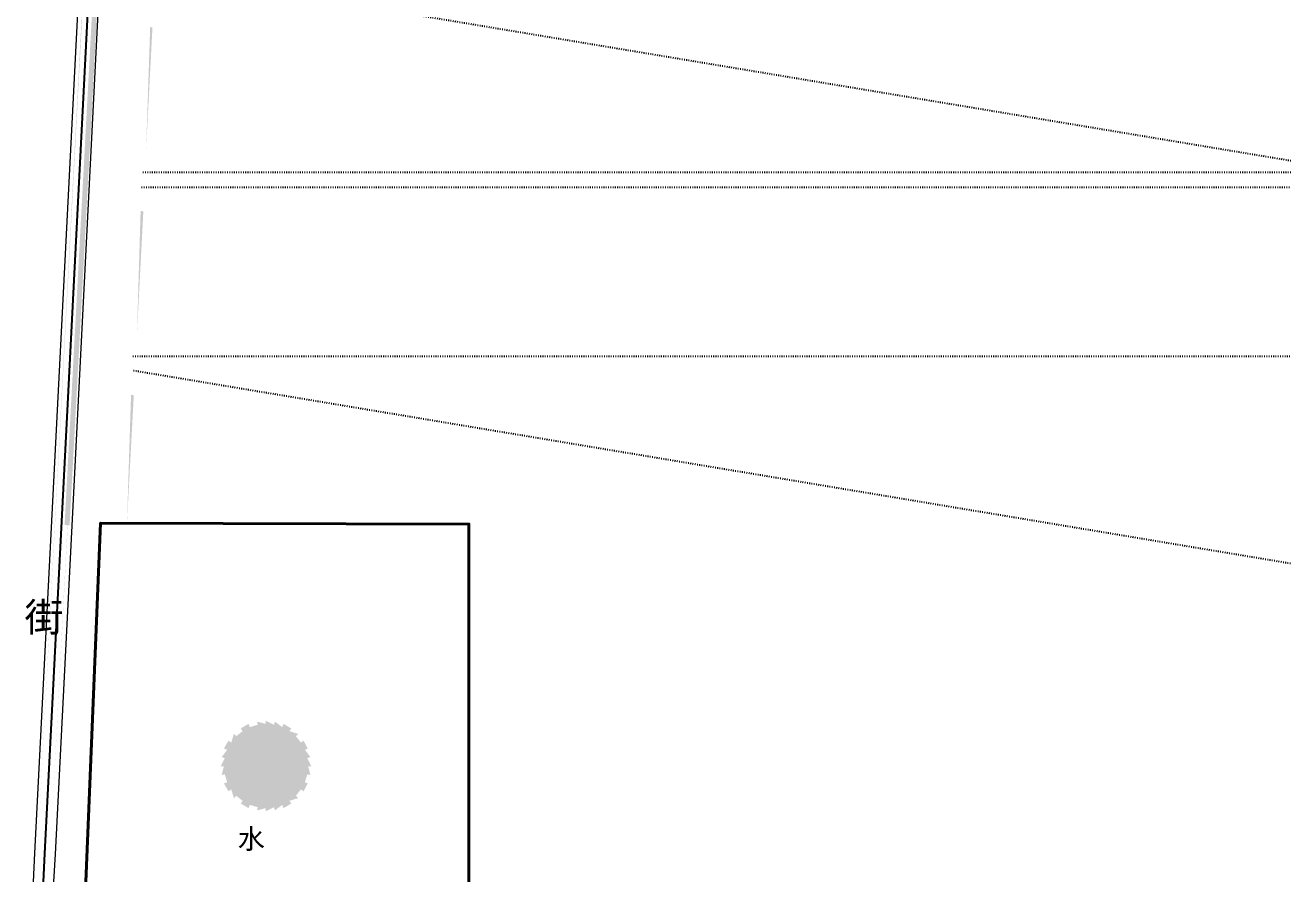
# Model space of a CAD drawing. Header units: metres. Extents: x 110 to 500, y 133 to 419.
# Drawn here: x 119.2 to 285, y 142.5 to 255.4 of the extents above; entities that cross this region are included whole.
import ezdxf

# ---------------------------------------------------------------- set-up
doc = ezdxf.new("R2010")
doc.units = ezdxf.units.M
doc.linetypes.add('DOT', pattern=[0.2, 0, -0.2])
for name, color, linetype in [('PDF_0', 7, 'Continuous'), ('PDF_c- 现状道路', 7, 'Continuous'), ('PDF_d-道路中心线', 7, 'Continuous'), ('PDF_d-道路红线', 7, 'Continuous'), ('PDF_绿线', 7, 'Continuous')]:
    doc.layers.add(name, color=color, linetype=linetype)
doc.styles.add('CHINESE', font='宋体')

msp = doc.modelspace()

# ---------------------------------------------------------------- hatches: boundary and pattern name
msp.add_hatch(color=7).paths.add_polyline_path([(144.98, 157.7), (145.4, 157.7), (145.1, 156.56), (145.52, 156.62), (145.82, 155.6), (145.4, 155.42), (146, 154.4), (146.36, 154.64), (146.72, 153.5), (147.02, 153.8), (147.86, 153.14), (147.62, 152.78), (148.64, 152.18), (148.82, 152.6), (149.84, 152.3), (149.78, 151.88), (150.92, 152.18), (150.92, 151.76), (152, 152.3), (152.12, 151.88), (153.08, 152.6), (153.26, 152.18), (154.28, 152.78), (154.04, 153.14), (155.18, 153.5), (154.88, 153.8), (155.54, 154.64), (155.9, 154.4), (156.44, 155.42), (156.08, 155.6), (156.38, 156.62), (156.8, 156.56), (156.5, 157.7), (156.92, 157.7), (156.38, 158.78), (156.8, 158.9), (156.08, 159.86), (156.44, 160.04), (155.9, 161.06), (155.54, 160.82), (154.88, 161.66), (155.18, 161.96), (154.04, 162.32), (154.28, 162.68), (153.26, 163.28), (153.08, 162.86), (152.12, 163.58), (152, 163.16), (150.92, 163.7), (150.92, 163.28), (149.78, 163.58), (149.84, 163.16), (148.82, 162.86), (148.64, 163.28), (147.62, 162.68), (147.86, 162.32), (147.02, 161.66), (146.72, 161.96), (146.36, 160.82), (146, 161.06), (145.4, 160.04), (145.82, 159.86), (145.1, 158.9), (145.52, 158.78)])
at = {"layer": 'PDF_0'}
msp.add_hatch(color=7, dxfattribs=at).paths.add_polyline_path([(124.4, 189.5), (125.06, 189.44), (135.08, 376.58), (134.42, 376.64)])
at = {"layer": 'PDF_c- 现状道路'}
for points in [[(120.62, 142.46), (131.12, 338.72), (135.32, 419.3), (131, 338.72)], [(122.3, 142.46), (132.8, 338.66), (134.84, 376.64), (132.68, 338.66)]]:
    msp.add_hatch(color=7, dxfattribs=at).paths.add_polyline_path(points)
at = {"layer": 'PDF_绿线'}
for points in [[(134.84, 238.94), (135.14, 238.94), (135.68, 255.14), (134.84, 238.94), (135.68, 255.14), (135.98, 255.08), (135.14, 238.94)], [(133.58, 214.7), (133.94, 214.7), (134.42, 230.9), (133.58, 214.7), (134.42, 230.9), (134.78, 230.84), (133.94, 214.7)], [(132.32, 189.74), (132.62, 189.74), (133.16, 206.66), (132.32, 189.74), (133.16, 206.66), (133.52, 206.6), (132.62, 189.74)]]:
    msp.add_hatch(color=7, dxfattribs=at).paths.add_polyline_path(points)

# ---------------------------------------------------------------- linework, layer by layer
at = {"layer": 'PDF_0', "color": 7, "lineweight": 40}
for points in [[(177.68, 142.46), (177.68, 189.62), (129.14, 189.74), (127.22, 142.46)], [(129.14, 189.74), (177.68, 189.62), (177.68, 142.46)]]:
    msp.add_lwpolyline(points, dxfattribs=at)
at = {"layer": 'PDF_d-道路中心线', "color": 1}
msp.add_lwpolyline([(135.74, 419.3), (121.76, 146.18), (121.58, 142.46)], dxfattribs=at)
at = {"layer": 'PDF_d-道路红线', "color": 5, "lineweight": 5}
for points in [[(134.42, 419.3), (120.44, 146.24), (120.26, 142.46)], [(129.44, 270.02), (123.14, 146.12), (122.96, 142.46)]]:
    msp.add_lwpolyline(points, dxfattribs=at)
at = {"layer": 'PDF_绿线', "color": 3, "linetype": 'DOT'}
for points in [[(136.2, 262.5), (452.9, 209.72)], [(134.72, 236), (454.28, 236)], [(134.54, 234.02), (454.16, 234.02)], [(133.4, 211.76), (452.96, 211.76)], [(133.48, 209.87), (463.4, 154.88)]]:
    msp.add_lwpolyline(points, dxfattribs=at)

# ---------------------------------------------------------------- texts
at = {"attachment_point": 7, "style": 'CHINESE'}
for s, insert, char_height in [('街', (119.12, 175.04), 3.77), ('水', (147.2, 146.53), 2.63)]:
    msp.add_mtext(s, dxfattribs=dict(at, insert=insert, char_height=char_height))

doc.saveas('drawing.dxf')
